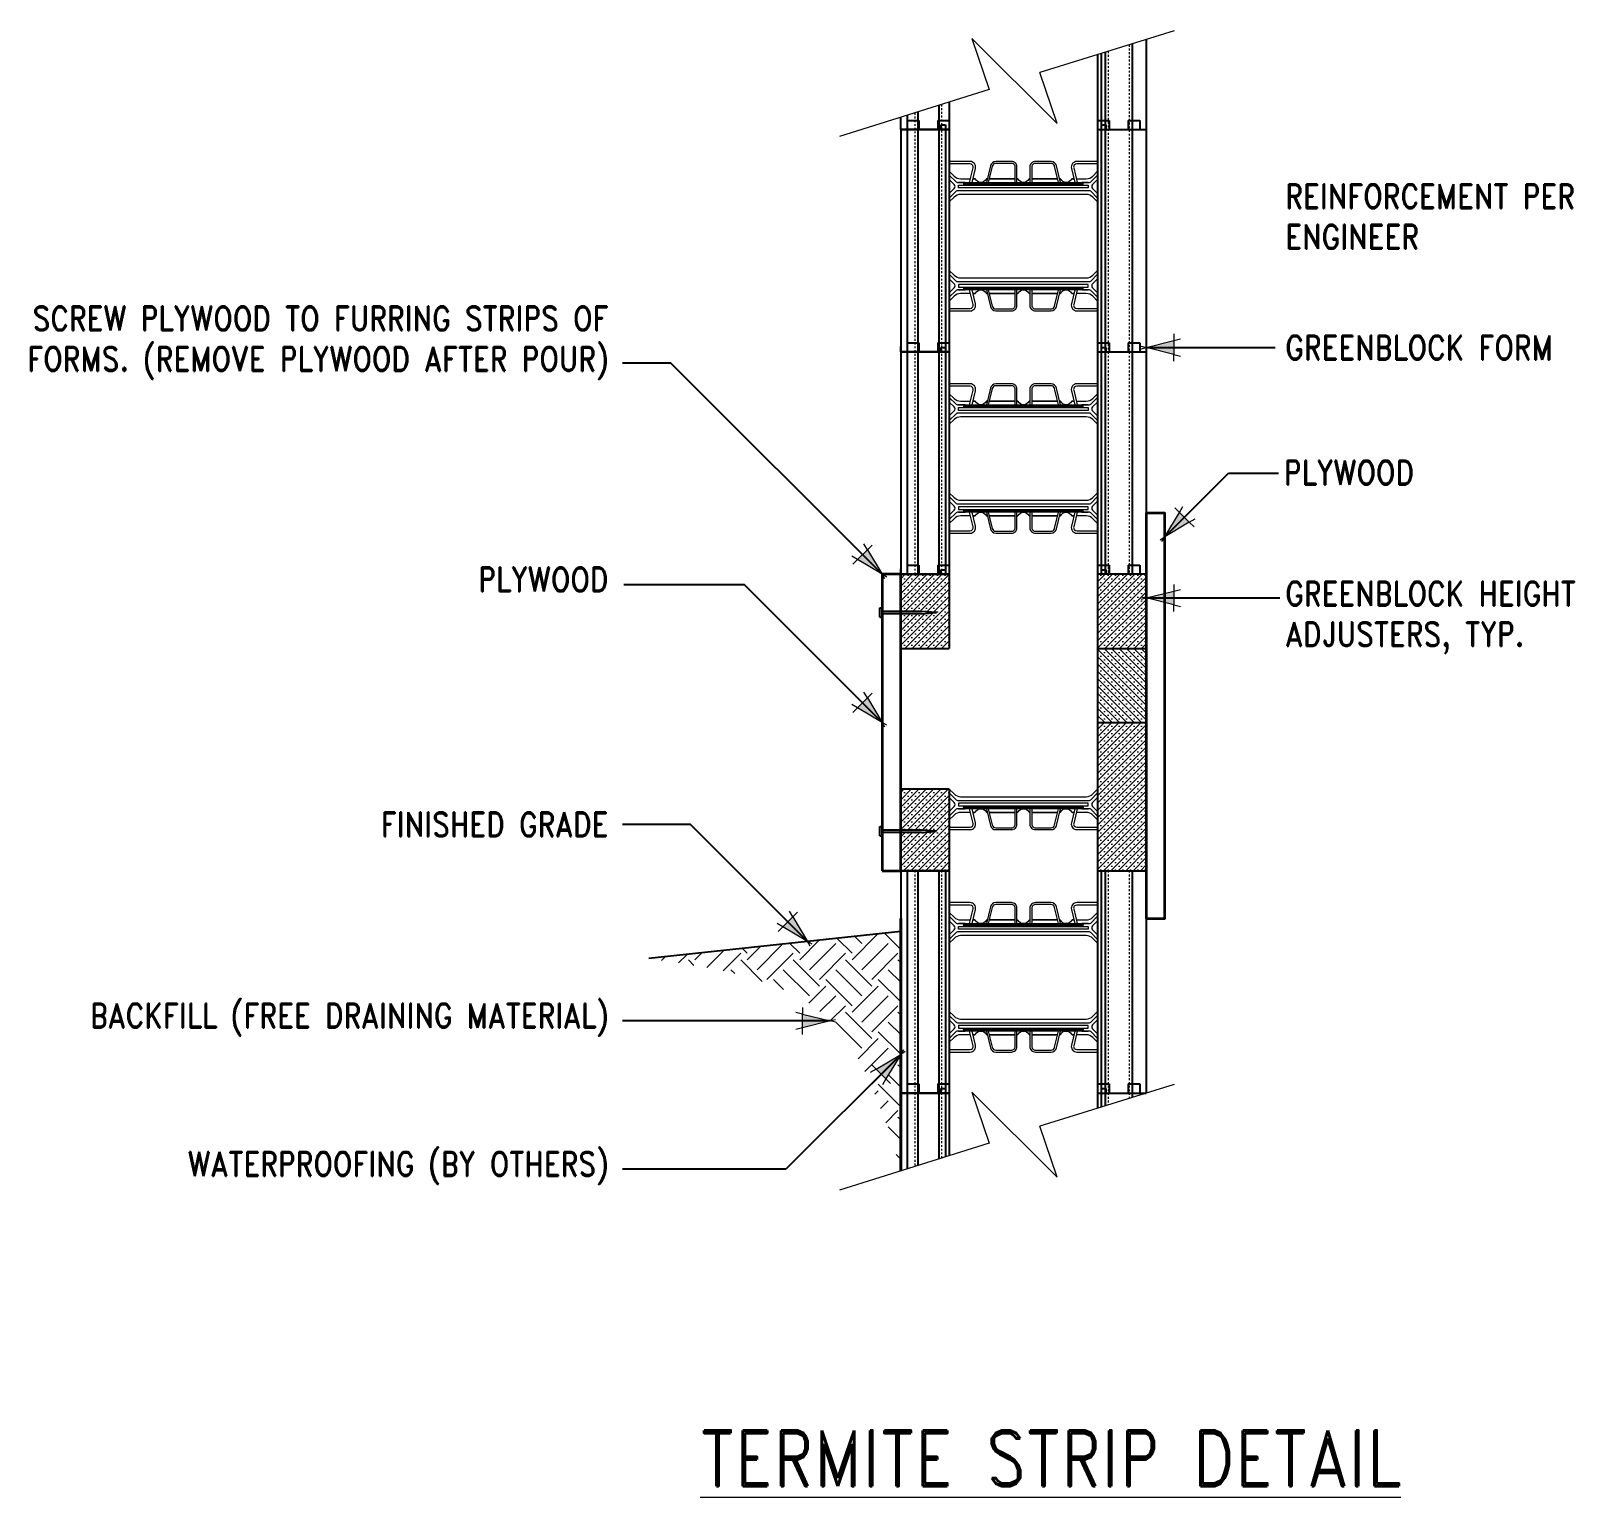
# Model space of a CAD drawing. Header units: inches. Extents: x 22.4 to 105.7, y 6.5 to 85.7.
import ezdxf

# ---------------------------------------------------------------- set-up
doc = ezdxf.new("R2010")
doc.units = ezdxf.units.IN
doc.header["$MEASUREMENT"] = 0
for name, pattern in [('DASHED2', [0.375, 0.25, -0.125]), ('HIDDEN', [0.375, 0.25, -0.125]), ('HIDDEN2', [0.1875, 0.125, -0.0625])]:
    doc.linetypes.add(name, pattern=pattern)
for name, color, linetype, lineweight in [('A1 fine', 251, 'Continuous', 5), ('A2 Hatch', 8, 'Continuous', 9), ('A4 medium', 7, 'Continuous', 35), ('DETAILS', 7, 'Continuous', 13), ('DIM', 3, 'Continuous', 13)]:
    doc.layers.add(name, color=color, linetype=linetype, lineweight=lineweight)
doc.styles.add('ARCTEXT', font='arctext.shx', dxfattribs={"width": 0.85})
doc.styles.add('ROMAND', font='romand.shx', dxfattribs={"width": 0.85})
doc.dimstyles.new('ARCTEXT 1-1', dxfattribs={"dimscale": 0, "dimtxt": 1, "dimasz": 1, "dimexe": 0.1875, "dimexo": 1, "dimgap": 0.5, "dimtad": 1, "dimdec": 4, "dimzin": 3, "dimdsep": 46, "dimlunit": 4, "dimtxsty": 'ARCTEXT', "dimblk": 'ARCHTICK', "dimcen": 1, "dimclrd": 256, "dimclre": 256, "dimclrt": 256, "dimadec": 0, "dimazin": 0, "dimtfac": 1, "dimtdec": 4, "dimtofl": 0, "dimtmove": 2, "dimatfit": 3, "dimldrblk": 'arrow', "dimfxl": 0, "dimtolj": 1, "dimtzin": 0, "dimarcsym": 0})
pattern_1 = [(45, (-5367.18614, 1533.52513), (-0.198873782, 0.198873782), []), (45, (-5366.98726, 1533.52513), (-0.198873782, 0.198873782), [0, -0.28125])]

# ---------------------------------------------------------------- blocks, each defined once
blk = doc.blocks.new('_ArchTick')
at = {"color": 0, "linetype": 'ByBlock', "const_width": 0.15}
blk.add_lwpolyline([(-0.5, -0.5), (0.5, 0.5)], dxfattribs=at)
blk = doc.blocks.new('arrow')
at = {"layer": 'DIM'}
blk.add_hatch(color=253, dxfattribs=at).paths.add_polyline_path([(-2, 0.5), (-2, -0.5), (0, 0)])
at = {"layer": 'DIM', "lineweight": 9}
for points in [[(-2, 0.98), (-2, 0.5), (-2.47, 0.62)], [(0.37, 0.09), (0, 0)], [(0.37, -0.09), (0, 0)], [(-2, -0.98), (-2, -0.5), (-2.47, -0.62)]]:
    blk.add_lwpolyline(points, dxfattribs=at)
at = {"layer": 'DIM', "lineweight": 15}
blk.add_lwpolyline([(0, 0), (-2, -0.5), (-2, 0.5), (0, 0)], dxfattribs=at)

msp = doc.modelspace()

# ---------------------------------------------------------------- hatches: boundary and pattern name
at = {"layer": 'A1 fine', "ltscale": 0.15}
h = msp.add_hatch(dxfattribs=at)
h.set_pattern_fill('EARTH', color=256, scale=8, angle=45, style=0)
h.set_pattern_definition([(45, (-5368.4361, 1533.5251), (2e-16, 2.8284271), [2, -2]), (45, (-5368.9665, 1534.0555), (2e-16, 2.8284271), [2, -2]), (45, (-5369.4968, 1534.5858), (2e-16, 2.8284271), [2, -2]), (135, (-5369.4968, 1534.9393), (-2.8284271, 4e-16), [2, -2]), (135, (-5368.9665, 1535.4697), (-2.8284271, 4e-16), [2, -2]), (135, (-5368.4361, 1536), (-2.8284271, 4e-16), [2, -2])])
edge = h.paths.add_edge_path()
edge.add_line((69.363, 37.05), (55.771, 35.586))
edge.add_spline(control_points=[(55.771, 35.586), (59.347, 35.079), (66.288, 34.094), (68.359, 27.44), (69.363, 24.214)], knot_values=[0, 0, 0, 0, 9.909898, 19.232064, 19.232064, 19.232064, 19.232064], degree=3, periodic=0)
edge.add_line((69.363, 24.214), (69.363, 37.05))
at = {"layer": 'A2 Hatch', "ltscale": 0.15}
h = msp.add_hatch(dxfattribs=at)
h.set_pattern_fill('SACNCR', color=256, scale=3, style=0)
h.set_pattern_definition([(45, (-5368.43614, 1533.52513), (-0.198873782, 0.198873782), []), (45, (-5368.23726, 1533.52513), (-0.198873782, 0.198873782), [0, -0.28125])])
h.paths.add_polyline_path([(70.486, 54.203), (69.363, 54.203), (69.363, 52.328), (71.988, 52.328), (71.988, 56.328), (69.363, 56.328), (69.363, 54.328), (70.486, 54.328), (71.293, 54.265)])
h.paths.add_polyline_path([(69.363, 42.527), (70.486, 42.527), (71.293, 42.464), (70.486, 42.402), (69.363, 42.402), (69.363, 40.328), (71.538, 40.328), (71.988, 40.328), (71.988, 44.727), (69.363, 44.727)])
h = msp.add_hatch(dxfattribs=at)
h.set_pattern_fill('SACNCR', color=256, scale=3, style=0)
h.set_pattern_definition(pattern_1)
h.paths.add_polyline_path([(79.988, 52.328), (82.613, 52.328), (82.613, 56.328), (79.988, 56.328)])
h = msp.add_hatch(dxfattribs=at)
h.set_pattern_fill('SACNCR', color=256, scale=3, angle=90, style=0)
h.set_pattern_definition([(135, (-5367.18614, 1533.52513), (-0.198873782, -0.198873782), []), (135, (-5367.18614, 1533.724), (-0.198873782, -0.198873782), [0, -0.28125])])
h.paths.add_polyline_path([(79.988, 48.328), (82.613, 48.328), (82.613, 52.328), (79.988, 52.328)])
h = msp.add_hatch(dxfattribs=at)
h.set_pattern_fill('SACNCR', color=256, scale=3, style=0)
h.set_pattern_definition(pattern_1)
h.paths.add_polyline_path([(82.613, 48.328), (79.988, 48.328), (79.988, 40.328), (82.613, 40.328)])

# ---------------------------------------------------------------- linework, layer by layer
at = {"color": 1}
for p, q in [((81.848, 84.953), (81.848, 68.328)), ((82.613, 85.19), (82.613, 68.328)), ((79.988, 84.376), (79.988, 68.328)), ((80.188, 84.438), (80.188, 68.328)), ((80.403, 84.505), (80.403, 68.328)), ((71.413, 81.631), (71.413, 68.328)), ((71.988, 81.811), (71.988, 68.328)), ((69.363, 80.328), (69.363, 80.989)), ((69.713, 81.099), (69.713, 68.328)), ((69.713, 80.828), (70.338, 80.828)), ((69.713, 80.828), (70.338, 80.828)), ((70.288, 81.279), (70.288, 68.328)), ((70.338, 80.828), (70.338, 80.328)), ((70.338, 80.828), (70.338, 80.328)), ((71.363, 80.828), (71.363, 80.328)), ((71.363, 80.828), (71.988, 80.828)), ((71.363, 80.828), (71.363, 80.328)), ((71.363, 80.828), (71.988, 80.828)), ((79.988, 80.828), (80.613, 80.828)), ((79.988, 80.828), (80.613, 80.828)), ((80.613, 80.828), (80.613, 80.328)), ((80.613, 80.828), (80.613, 80.328)), ((81.638, 80.828), (81.638, 80.328)), ((81.638, 80.828), (82.263, 80.828)), ((81.638, 80.828), (81.638, 80.328)), ((81.638, 80.828), (82.263, 80.828)), ((82.263, 80.828), (82.263, 80.328)), ((82.263, 80.828), (82.263, 80.328)), ((69.363, 80.328), (71.988, 80.328)), ((69.363, 80.328), (69.363, 68.328)), ((69.363, 80.328), (71.538, 80.328)), ((69.363, 80.328), (71.988, 80.328)), ((69.363, 80.328), (71.538, 80.328)), ((71.988, 80.328), (69.363, 80.328)), ((71.413, 80.328), (70.288, 80.328)), ((71.413, 80.328), (70.288, 80.328)), ((71.538, 80.578), (71.538, 80.328)), ((71.538, 80.578), (71.788, 80.578)), ((71.538, 80.578), (71.538, 80.328)), ((71.538, 80.578), (71.788, 80.578)), ((71.788, 80.578), (71.788, 68.328)), ((71.788, 80.328), (71.988, 80.328)), ((71.788, 80.328), (71.988, 80.328)), ((79.988, 80.328), (82.613, 80.328)), ((79.988, 80.328), (80.188, 80.328)), ((79.988, 80.328), (82.613, 80.328)), ((79.988, 80.328), (80.188, 80.328)), ((80.188, 80.578), (80.438, 80.578)), ((80.188, 80.578), (80.438, 80.578)), ((80.403, 80.328), (82.613, 80.328)), ((80.403, 80.328), (82.613, 80.328)), ((80.438, 80.578), (80.438, 80.328)), ((80.438, 80.578), (80.438, 80.328)), ((69.363, 68.328), (69.363, 68.617)), ((69.363, 68.328), (71.988, 68.328)), ((69.363, 68.328), (71.538, 68.328)), ((69.363, 68.328), (71.988, 68.328)), ((69.363, 68.328), (69.363, 56.328)), ((69.363, 68.328), (71.538, 68.328)), ((69.363, 68.328), (71.988, 68.328)), ((69.363, 68.328), (71.538, 68.328)), ((71.988, 68.328), (69.363, 68.328)), ((69.713, 68.828), (70.338, 68.828)), ((69.713, 68.828), (70.338, 68.828)), ((69.713, 68.828), (69.713, 56.328)), ((69.713, 68.828), (70.338, 68.828)), ((70.288, 68.828), (70.288, 56.328)), ((71.413, 68.328), (70.288, 68.328)), ((71.413, 68.328), (70.288, 68.328)), ((71.413, 68.328), (70.288, 68.328)), ((70.338, 68.828), (70.338, 68.328)), ((70.338, 68.828), (70.338, 68.328)), ((70.338, 68.828), (70.338, 68.328)), ((71.363, 68.828), (71.363, 68.328)), ((71.363, 68.828), (71.988, 68.828)), ((71.363, 68.828), (71.363, 68.328)), ((71.363, 68.828), (71.988, 68.828)), ((71.363, 68.828), (71.363, 68.328)), ((71.363, 68.828), (71.988, 68.828)), ((71.413, 68.828), (71.413, 56.328)), ((71.538, 68.578), (71.538, 68.328)), ((71.538, 68.578), (71.788, 68.578)), ((71.538, 68.578), (71.538, 68.328)), ((71.538, 68.578), (71.788, 68.578)), ((71.538, 68.578), (71.538, 68.328)), ((71.538, 68.578), (71.788, 68.578)), ((71.788, 68.578), (71.788, 56.328)), ((71.788, 68.328), (71.988, 68.328)), ((71.788, 68.328), (71.988, 68.328)), ((71.788, 68.328), (71.988, 68.328)), ((71.988, 68.828), (71.988, 56.328)), ((79.988, 68.828), (80.613, 68.828)), ((79.988, 68.828), (79.988, 56.328)), ((79.988, 68.828), (80.613, 68.828)), ((79.988, 68.828), (80.613, 68.828)), ((79.988, 68.328), (82.613, 68.328)), ((79.988, 68.328), (80.188, 68.328)), ((79.988, 68.328), (82.613, 68.328)), ((79.988, 68.328), (80.188, 68.328)), ((79.988, 68.328), (82.613, 68.328)), ((79.988, 68.328), (80.188, 68.328)), ((80.188, 68.578), (80.438, 68.578)), ((80.188, 68.578), (80.188, 56.328)), ((80.188, 68.578), (80.438, 68.578)), ((80.188, 68.578), (80.438, 68.578)), ((80.403, 68.328), (82.613, 68.328)), ((80.403, 68.328), (82.613, 68.328)), ((80.403, 68.328), (80.403, 56.328)), ((80.403, 68.328), (82.613, 68.328)), ((80.438, 68.578), (80.438, 68.328)), ((80.438, 68.578), (80.438, 68.328)), ((80.438, 68.578), (80.438, 68.328)), ((80.613, 68.828), (80.613, 68.328)), ((80.613, 68.828), (80.613, 68.328)), ((80.613, 68.828), (80.613, 68.328)), ((81.638, 68.828), (81.638, 68.328)), ((81.638, 68.828), (82.263, 68.828)), ((81.638, 68.828), (81.638, 68.328)), ((81.638, 68.828), (82.263, 68.828)), ((81.638, 68.828), (81.638, 68.328)), ((81.638, 68.828), (82.263, 68.828)), ((81.848, 68.328), (81.848, 56.328)), ((82.263, 68.828), (82.263, 68.328)), ((82.263, 68.828), (82.263, 68.328)), ((82.263, 68.828), (82.263, 68.328)), ((82.613, 68.328), (82.613, 56.328)), ((69.713, 56.828), (70.338, 56.828)), ((69.713, 56.828), (70.338, 56.828)), ((69.713, 56.828), (70.338, 56.828)), ((70.338, 56.828), (70.338, 56.328)), ((70.338, 56.828), (70.338, 56.328)), ((70.338, 56.828), (70.338, 56.328)), ((71.363, 56.828), (71.363, 56.328)), ((71.363, 56.828), (71.988, 56.828)), ((71.363, 56.828), (71.363, 56.328)), ((71.363, 56.828), (71.988, 56.828)), ((71.363, 56.828), (71.363, 56.328)), ((71.363, 56.828), (71.988, 56.828)), ((79.988, 56.828), (80.613, 56.828)), ((79.988, 56.828), (79.988, 56.328)), ((79.988, 56.828), (80.613, 56.828)), ((79.988, 56.828), (80.613, 56.828)), ((80.613, 56.828), (80.613, 56.328)), ((80.613, 56.828), (80.613, 56.328)), ((80.613, 56.828), (80.613, 56.328)), ((81.638, 56.828), (81.638, 56.328)), ((81.638, 56.828), (82.263, 56.828)), ((81.638, 56.828), (81.638, 56.328)), ((81.638, 56.828), (82.263, 56.828)), ((81.638, 56.828), (81.638, 56.328)), ((81.638, 56.828), (82.263, 56.828)), ((82.263, 56.828), (82.263, 56.328)), ((82.263, 56.828), (82.263, 56.328)), ((82.263, 56.828), (82.263, 56.328)), ((69.363, 56.328), (69.363, 56.617)), ((69.363, 56.328), (71.988, 56.328)), ((69.363, 56.328), (71.538, 56.328)), ((69.363, 56.328), (71.988, 56.328)), ((69.363, 56.328), (71.538, 56.328)), ((69.363, 56.328), (71.988, 56.328)), ((69.363, 56.328), (71.538, 56.328)), ((71.988, 56.328), (69.363, 56.328)), ((71.413, 56.328), (70.288, 56.328)), ((71.413, 56.328), (70.288, 56.328)), ((71.413, 56.328), (70.288, 56.328)), ((71.538, 56.578), (71.538, 56.328)), ((71.538, 56.578), (71.788, 56.578)), ((71.538, 56.578), (71.538, 56.328)), ((71.538, 56.578), (71.788, 56.578)), ((71.538, 56.578), (71.538, 56.328)), ((71.538, 56.578), (71.788, 56.578)), ((71.788, 56.328), (71.988, 56.328)), ((71.788, 56.328), (71.988, 56.328)), ((71.788, 56.328), (71.988, 56.328)), ((80.188, 56.578), (80.438, 56.578)), ((80.188, 56.578), (80.188, 56.328)), ((80.188, 56.578), (80.438, 56.578)), ((80.188, 56.578), (80.438, 56.578)), ((80.438, 56.578), (80.438, 56.328)), ((80.438, 56.578), (80.438, 56.328)), ((80.438, 56.578), (80.438, 56.328)), ((69.363, 40.328), (71.988, 40.328)), ((69.363, 40.328), (71.538, 40.328)), ((69.363, 40.328), (71.988, 40.328)), ((69.363, 40.328), (69.363, 24.214)), ((69.363, 40.328), (71.538, 40.328)), ((69.363, 40.328), (71.988, 40.328)), ((69.363, 40.328), (71.538, 40.328)), ((71.988, 40.328), (69.363, 40.328)), ((69.713, 40.328), (69.713, 24.237)), ((71.413, 40.328), (70.288, 40.328)), ((70.288, 40.328), (70.288, 24.417)), ((71.413, 40.328), (70.288, 40.328)), ((71.413, 40.328), (70.288, 40.328)), ((71.413, 40.328), (71.413, 24.769)), ((71.788, 40.328), (71.988, 40.328)), ((71.788, 40.328), (71.788, 24.886)), ((71.788, 40.328), (71.988, 40.328)), ((71.788, 40.328), (71.988, 40.328)), ((71.988, 40.328), (71.988, 24.949)), ((79.988, 40.328), (82.613, 40.328)), ((79.988, 40.328), (79.988, 27.514)), ((79.988, 40.328), (82.613, 40.328)), ((80.188, 40.328), (80.188, 27.576)), ((80.403, 40.328), (82.613, 40.328)), ((80.403, 40.328), (80.403, 27.643)), ((80.403, 40.328), (82.613, 40.328)), ((81.848, 40.328), (81.848, 28.091)), ((82.613, 40.328), (82.613, 28.328)), ((69.363, 28.328), (69.363, 28.617)), ((69.363, 28.328), (71.988, 28.328)), ((69.363, 28.328), (71.538, 28.328)), ((69.363, 28.328), (71.988, 28.328)), ((69.363, 28.328), (71.538, 28.328)), ((69.363, 28.328), (71.988, 28.328)), ((69.363, 28.328), (71.538, 28.328)), ((71.988, 28.328), (69.363, 28.328)), ((69.713, 28.828), (70.338, 28.828)), ((69.713, 28.828), (70.338, 28.828)), ((69.713, 28.828), (70.338, 28.828)), ((71.413, 28.328), (70.288, 28.328)), ((71.413, 28.328), (70.288, 28.328)), ((71.413, 28.328), (70.288, 28.328)), ((70.338, 28.828), (70.338, 28.328)), ((70.338, 28.828), (70.338, 28.328)), ((70.338, 28.828), (70.338, 28.328)), ((71.363, 28.828), (71.363, 28.328)), ((71.363, 28.828), (71.988, 28.828)), ((71.363, 28.828), (71.363, 28.328)), ((71.363, 28.828), (71.988, 28.828)), ((71.363, 28.828), (71.363, 28.328)), ((71.363, 28.828), (71.988, 28.828)), ((71.538, 28.578), (71.538, 28.328)), ((71.538, 28.578), (71.788, 28.578)), ((71.538, 28.578), (71.538, 28.328)), ((71.538, 28.578), (71.788, 28.578)), ((71.538, 28.578), (71.538, 28.328)), ((71.538, 28.578), (71.788, 28.578)), ((71.788, 28.328), (71.988, 28.328)), ((71.788, 28.328), (71.988, 28.328)), ((71.788, 28.328), (71.988, 28.328)), ((79.988, 28.828), (80.613, 28.828)), ((79.988, 28.828), (80.613, 28.828)), ((79.988, 28.828), (80.613, 28.828)), ((79.988, 28.328), (82.613, 28.328)), ((79.988, 28.328), (80.188, 28.328)), ((79.988, 28.328), (82.613, 28.328)), ((79.988, 28.328), (80.188, 28.328)), ((79.988, 28.328), (82.613, 28.328)), ((79.988, 28.328), (80.188, 28.328)), ((80.188, 28.578), (80.438, 28.578)), ((80.188, 28.578), (80.438, 28.578)), ((80.188, 28.578), (80.438, 28.578)), ((80.403, 28.328), (82.613, 28.328)), ((80.403, 28.328), (82.613, 28.328)), ((80.403, 28.328), (82.613, 28.328)), ((80.438, 28.578), (80.438, 28.328)), ((80.438, 28.578), (80.438, 28.328)), ((80.438, 28.578), (80.438, 28.328)), ((80.613, 28.828), (80.613, 28.328)), ((80.613, 28.828), (80.613, 28.328)), ((80.613, 28.828), (80.613, 28.328)), ((81.638, 28.828), (81.638, 28.328)), ((81.638, 28.828), (82.263, 28.828)), ((81.638, 28.828), (81.638, 28.328)), ((81.638, 28.828), (82.263, 28.828)), ((81.638, 28.828), (81.638, 28.328)), ((81.638, 28.828), (82.263, 28.828)), ((82.263, 28.828), (82.263, 28.328)), ((82.263, 28.828), (82.263, 28.328)), ((82.263, 28.828), (82.263, 28.328))]:
    msp.add_line(p, q, dxfattribs=at)
at = {"color": 1, "linetype": 'HIDDEN', "ltscale": 0.02}
for p, q in [((69.713, 80.828), (70.338, 80.828)), ((69.713, 80.828), (70.338, 80.828)), ((70.338, 80.828), (70.338, 80.328)), ((70.338, 80.828), (70.338, 80.328)), ((71.363, 80.828), (71.363, 80.328)), ((71.363, 80.828), (71.988, 80.828)), ((71.363, 80.828), (71.363, 80.328)), ((71.363, 80.828), (71.988, 80.828)), ((79.988, 80.828), (80.613, 80.828)), ((79.988, 80.828), (80.613, 80.828)), ((80.613, 80.828), (80.613, 80.328)), ((80.613, 80.828), (80.613, 80.328)), ((81.638, 80.828), (81.638, 80.328)), ((81.638, 80.828), (82.263, 80.828)), ((81.638, 80.828), (81.638, 80.328)), ((81.638, 80.828), (82.263, 80.828)), ((82.263, 80.828), (82.263, 80.328)), ((82.263, 80.828), (82.263, 80.328)), ((69.713, 68.828), (70.338, 68.828)), ((69.713, 68.828), (70.338, 68.828)), ((69.713, 68.828), (70.338, 68.828)), ((70.338, 68.828), (70.338, 68.328)), ((70.338, 68.828), (70.338, 68.328)), ((70.338, 68.828), (70.338, 68.328)), ((71.363, 68.828), (71.363, 68.328)), ((71.363, 68.828), (71.988, 68.828)), ((71.363, 68.828), (71.363, 68.328)), ((71.363, 68.828), (71.988, 68.828)), ((71.363, 68.828), (71.363, 68.328)), ((71.363, 68.828), (71.988, 68.828)), ((79.988, 68.828), (80.613, 68.828)), ((79.988, 68.828), (80.613, 68.828)), ((79.988, 68.828), (80.613, 68.828)), ((80.613, 68.828), (80.613, 68.328)), ((80.613, 68.828), (80.613, 68.328)), ((80.613, 68.828), (80.613, 68.328)), ((81.638, 68.828), (81.638, 68.328)), ((81.638, 68.828), (82.263, 68.828)), ((81.638, 68.828), (81.638, 68.328)), ((81.638, 68.828), (82.263, 68.828)), ((81.638, 68.828), (81.638, 68.328)), ((81.638, 68.828), (82.263, 68.828)), ((82.263, 68.828), (82.263, 68.328)), ((82.263, 68.828), (82.263, 68.328)), ((82.263, 68.828), (82.263, 68.328)), ((69.713, 56.828), (70.338, 56.828)), ((69.713, 56.828), (70.338, 56.828)), ((69.713, 56.828), (70.338, 56.828)), ((70.338, 56.828), (70.338, 56.328)), ((70.338, 56.828), (70.338, 56.328)), ((70.338, 56.828), (70.338, 56.328)), ((71.363, 56.828), (71.363, 56.328)), ((71.363, 56.828), (71.988, 56.828)), ((71.363, 56.828), (71.363, 56.328)), ((71.363, 56.828), (71.988, 56.828)), ((71.363, 56.828), (71.363, 56.328)), ((71.363, 56.828), (71.988, 56.828)), ((79.988, 56.828), (80.613, 56.828)), ((79.988, 56.828), (80.613, 56.828)), ((79.988, 56.828), (80.613, 56.828)), ((80.613, 56.828), (80.613, 56.328)), ((80.613, 56.828), (80.613, 56.328)), ((80.613, 56.828), (80.613, 56.328)), ((81.638, 56.828), (81.638, 56.328)), ((81.638, 56.828), (82.263, 56.828)), ((81.638, 56.828), (81.638, 56.328)), ((81.638, 56.828), (82.263, 56.828)), ((81.638, 56.828), (81.638, 56.328)), ((81.638, 56.828), (82.263, 56.828)), ((82.263, 56.828), (82.263, 56.328)), ((82.263, 56.828), (82.263, 56.328)), ((82.263, 56.828), (82.263, 56.328)), ((69.713, 28.828), (70.338, 28.828)), ((69.713, 28.828), (70.338, 28.828)), ((69.713, 28.828), (70.338, 28.828)), ((70.338, 28.828), (70.338, 28.328)), ((70.338, 28.828), (70.338, 28.328)), ((70.338, 28.828), (70.338, 28.328)), ((71.363, 28.828), (71.363, 28.328)), ((71.363, 28.828), (71.988, 28.828)), ((71.363, 28.828), (71.363, 28.328)), ((71.363, 28.828), (71.988, 28.828)), ((71.363, 28.828), (71.363, 28.328)), ((71.363, 28.828), (71.988, 28.828)), ((79.988, 28.828), (80.613, 28.828)), ((79.988, 28.828), (80.613, 28.828)), ((79.988, 28.828), (80.613, 28.828)), ((80.613, 28.828), (80.613, 28.328)), ((80.613, 28.828), (80.613, 28.328)), ((80.613, 28.828), (80.613, 28.328)), ((81.638, 28.828), (81.638, 28.328)), ((81.638, 28.828), (82.263, 28.828)), ((81.638, 28.828), (81.638, 28.328)), ((81.638, 28.828), (82.263, 28.828)), ((81.638, 28.828), (81.638, 28.328)), ((81.638, 28.828), (82.263, 28.828)), ((82.263, 28.828), (82.263, 28.328)), ((82.263, 28.828), (82.263, 28.328)), ((82.263, 28.828), (82.263, 28.328))]:
    msp.add_line(p, q, dxfattribs=at)
at = {"ltscale": 0.15}
for p, q in [((70.338, 80.328), (71.363, 80.328)), ((70.338, 80.328), (71.363, 80.328)), ((70.338, 68.328), (71.363, 68.328)), ((70.338, 68.328), (71.363, 68.328)), ((70.338, 68.328), (71.363, 68.328)), ((82.613, 59.621), (82.613, 52.328)), ((69.363, 56.328), (69.363, 52.328)), ((70.338, 56.328), (71.363, 56.328)), ((70.338, 56.328), (71.363, 56.328)), ((70.338, 56.328), (71.363, 56.328)), ((71.988, 56.328), (71.988, 52.328)), ((82.613, 56.328), (79.988, 56.328)), ((79.988, 56.328), (79.988, 52.328)), ((68.238, 54.016), (68.238, 54.516)), ((68.238, 54.516), (68.363, 54.516)), ((68.363, 54.016), (68.363, 54.516)), ((70.486, 54.328), (68.363, 54.328)), ((70.486, 54.203), (68.363, 54.203)), ((71.293, 54.265), (70.486, 54.328)), ((70.486, 54.203), (71.293, 54.265)), ((68.238, 54.016), (68.363, 54.016)), ((69.363, 52.328), (71.988, 52.328)), ((79.988, 52.328), (82.613, 52.328)), ((79.988, 52.328), (79.988, 48.328)), ((82.613, 52.328), (82.613, 48.328)), ((79.988, 48.328), (82.613, 48.328)), ((79.988, 48.328), (79.988, 40.328)), ((82.613, 37.755), (82.613, 48.328)), ((71.988, 44.727), (69.363, 44.727)), ((69.363, 40.328), (69.363, 44.727)), ((71.988, 44.727), (71.988, 40.328)), ((68.238, 42.215), (68.238, 42.715)), ((68.238, 42.715), (68.363, 42.715)), ((68.363, 42.215), (68.363, 42.715)), ((70.486, 42.527), (68.363, 42.527)), ((71.293, 42.464), (70.486, 42.527)), ((68.238, 42.215), (68.363, 42.215)), ((70.486, 42.402), (68.363, 42.402)), ((70.486, 42.402), (71.293, 42.464)), ((70.338, 40.328), (71.363, 40.328)), ((70.338, 40.328), (71.363, 40.328)), ((70.338, 40.328), (71.363, 40.328)), ((69.363, 37.05), (55.771, 35.586)), ((70.338, 28.328), (71.363, 28.328)), ((70.338, 28.328), (71.363, 28.328)), ((70.338, 28.328), (71.363, 28.328))]:
    msp.add_line(p, q, dxfattribs=at)
at = {"lineweight": 40, "ltscale": 0.15}
msp.add_line((69.363, 37.748), (69.363, 24.127), dxfattribs=at)
at = {"layer": 'A2 Hatch', "linetype": 'DASHED2', "ltscale": 0.15}
for p, q in [((80.563, 84.555), (80.563, 68.328)), ((81.688, 84.903), (81.688, 68.328)), ((71.573, 81.681), (71.573, 68.328)), ((70.128, 81.229), (70.128, 68.328)), ((70.128, 68.828), (70.128, 56.328)), ((71.573, 68.828), (71.573, 56.328)), ((80.563, 68.328), (80.563, 56.328)), ((81.688, 68.328), (81.688, 56.328)), ((70.128, 40.328), (70.128, 24.367)), ((71.573, 40.328), (71.573, 24.819)), ((80.563, 40.328), (80.563, 27.693)), ((81.688, 40.328), (81.688, 28.041))]:
    msp.add_line(p, q, dxfattribs=at)
at = {"layer": 'A2 Hatch', "linetype": 'HIDDEN2', "ltscale": 0.15}
for p, q in [((69.713, 80.828), (69.713, 80.328)), ((70.338, 80.828), (69.713, 80.828)), ((70.338, 80.828), (70.338, 80.328)), ((71.363, 80.828), (71.363, 80.328)), ((71.988, 80.828), (71.363, 80.828)), ((71.988, 80.828), (71.988, 80.328)), ((69.713, 68.828), (69.713, 68.328)), ((70.338, 68.828), (69.713, 68.828)), ((70.338, 68.828), (70.338, 68.328)), ((71.363, 68.828), (71.363, 68.328)), ((71.988, 68.828), (71.363, 68.828)), ((71.988, 68.828), (71.988, 68.328)), ((69.713, 56.828), (69.713, 56.328)), ((70.338, 56.828), (69.713, 56.828)), ((70.338, 56.828), (70.338, 56.328)), ((71.363, 56.828), (71.363, 56.328)), ((71.988, 56.828), (71.363, 56.828)), ((71.988, 56.828), (71.988, 56.328)), ((69.713, 28.828), (69.713, 28.328)), ((70.338, 28.828), (69.713, 28.828)), ((70.338, 28.828), (70.338, 28.328)), ((71.363, 28.828), (71.363, 28.328)), ((71.988, 28.828), (71.363, 28.828)), ((71.988, 28.828), (71.988, 28.328))]:
    msp.add_line(p, q, dxfattribs=at)
at = {"layer": 'A4 medium', "ltscale": 0.15}
for points in [[(82.613, 37.755), (83.613, 37.755), (83.613, 59.621), (82.613, 59.621)], [(68.363, 40.328), (69.363, 40.328), (69.363, 56.328), (68.363, 56.328)]]:
    msp.add_lwpolyline(points, close=True, dxfattribs=at)
at = {"layer": 'DETAILS', "color": 6, "lineweight": 20}
for points in [[(73.217, 77.478), (73.4, 78.237, 0.485338), (73.109, 78.608), (71.988, 78.608)], [(72.837, 77.478), (72.737, 77.478), (72.487, 77.478), (73.083, 77.478), (73.274, 78.268, 0.485338), (73.109, 78.478), (71.988, 78.478)], [(75.64, 77.478), (75.64, 78.308, 0.414214), (75.34, 78.608), (74.497, 78.608, 0.346495), (74.206, 78.378), (73.989, 77.478)], [(75.54, 77.478), (75.54, 78.308, 0.414214), (75.34, 78.508), (74.497, 78.508, 0.346495), (74.303, 78.354), (74.092, 77.478)], [(77.987, 77.478), (77.77, 78.378, 0.346495), (77.479, 78.608), (76.636, 78.608, 0.414214), (76.336, 78.308), (76.336, 77.478)], [(77.884, 77.478), (77.673, 78.354, 0.346495), (77.479, 78.508), (76.636, 78.508, 0.414214), (76.436, 78.308), (76.436, 77.478)], [(79.988, 78.608), (78.867, 78.608, 0.485338), (78.576, 78.237), (78.759, 77.478)], [(79.988, 78.478), (78.867, 78.478, 0.485338), (78.702, 78.268), (78.893, 77.478), (79.489, 77.478), (79.239, 77.478), (79.139, 77.478)], [(71.988, 78.077), (72.241, 77.824, 0.198912), (72.594, 77.678), (73.132, 77.678)], [(71.988, 77.877), (72.358, 77.507, 0.198912), (72.429, 77.478), (75.988, 77.478, -0.279322), (75.702, 77.651, 0.279322), (75.658, 77.678)], [(71.988, 76.878), (72.256, 77.147, 0.414214), (72.256, 77.359), (71.988, 77.627)], [(74.019, 77.678, 0.279322), (73.974, 77.651, -0.605918), (73.403, 77.651, 0.279322), (73.359, 77.678), (73.265, 77.678), (73.359, 77.678)], [(76.318, 77.678, 0.279322), (76.274, 77.651, -0.279322), (75.988, 77.478), (79.547, 77.478, 0.198912), (79.618, 77.507), (79.988, 77.877)], [(78.617, 77.678), (78.711, 77.678), (78.617, 77.678, 0.279322), (78.573, 77.651, -0.605918), (78.002, 77.651, 0.279322), (77.957, 77.678)], [(78.844, 77.678), (79.382, 77.678, 0.198912), (79.735, 77.824), (79.988, 78.077)], [(79.988, 77.627), (79.72, 77.359, 0.414214), (79.72, 77.147), (79.988, 76.878)], [(79.988, 76.628), (79.618, 76.998, 0.198912), (79.547, 77.028), (75.988, 77.028), (72.429, 77.028, 0.198912), (72.358, 76.998), (71.988, 76.628)], [(79.988, 76.428), (79.735, 76.681, 0.198912), (79.382, 76.828), (75.988, 76.828), (72.594, 76.828, 0.198912), (72.241, 76.681), (71.988, 76.428)], [(71.988, 72.727), (72.241, 72.474, 0.198912), (72.594, 72.328), (75.988, 72.328), (79.382, 72.328, 0.198912), (79.735, 72.474), (79.988, 72.727)], [(71.988, 72.527), (72.358, 72.157, 0.198912), (72.429, 72.128), (75.988, 72.128), (79.547, 72.128, 0.198912), (79.618, 72.157), (79.988, 72.527)], [(71.988, 71.528), (72.256, 71.797, 0.414214), (72.256, 72.009), (71.988, 72.277)], [(75.658, 71.478, 0.279322), (75.702, 71.504, -0.279322), (75.988, 71.678), (72.429, 71.678, 0.198912), (72.358, 71.648), (71.988, 71.278)], [(71.988, 70.678), (73.109, 70.678, 0.485338), (73.274, 70.887), (73.083, 71.678), (72.487, 71.678), (72.737, 71.678), (72.837, 71.678)], [(71.988, 70.548), (73.109, 70.548, 0.485338), (73.4, 70.918), (73.217, 71.678)], [(73.359, 71.478), (73.265, 71.478), (73.359, 71.478, 0.279322), (73.403, 71.504, -0.605918), (73.974, 71.504, 0.279322), (74.019, 71.478)], [(73.989, 71.678), (74.206, 70.777, 0.346495), (74.497, 70.548), (75.34, 70.548, 0.414214), (75.64, 70.848), (75.64, 71.678)], [(74.092, 71.678), (74.303, 70.801, 0.346495), (74.497, 70.648), (75.34, 70.648, 0.414214), (75.54, 70.848), (75.54, 71.678)], [(79.988, 71.278), (79.618, 71.648, 0.198912), (79.547, 71.678), (75.988, 71.678, -0.279322), (76.274, 71.504, 0.279322), (76.318, 71.478)], [(76.336, 71.678), (76.336, 70.848, 0.414214), (76.636, 70.548), (77.479, 70.548, 0.346495), (77.77, 70.777), (77.987, 71.678)], [(76.436, 71.678), (76.436, 70.848, 0.414214), (76.636, 70.648), (77.479, 70.648, 0.346495), (77.673, 70.801), (77.884, 71.678)], [(77.957, 71.478, 0.279322), (78.002, 71.504, -0.605918), (78.573, 71.504, 0.279322), (78.617, 71.478), (78.711, 71.478), (78.617, 71.478)], [(78.759, 71.678), (78.576, 70.918, 0.485338), (78.867, 70.548), (79.988, 70.548)], [(79.139, 71.678), (79.239, 71.678), (79.489, 71.678), (78.893, 71.678), (78.702, 70.887, 0.485338), (78.867, 70.678), (79.988, 70.678)], [(79.988, 72.277), (79.72, 72.009, 0.414214), (79.72, 71.797), (79.988, 71.528)], [(73.132, 71.478), (72.594, 71.478, 0.198912), (72.241, 71.331), (71.988, 71.078)], [(79.988, 71.078), (79.735, 71.331, 0.198912), (79.382, 71.478), (78.844, 71.478)], [(73.217, 65.478), (73.4, 66.237, 0.485338), (73.109, 66.608), (71.988, 66.608)], [(72.837, 65.478), (72.737, 65.478), (72.487, 65.478), (73.083, 65.478), (73.274, 66.268, 0.485338), (73.109, 66.478), (71.988, 66.478)], [(71.988, 66.077), (72.241, 65.824, 0.198912), (72.594, 65.678), (73.132, 65.678)], [(71.988, 65.877), (72.358, 65.507, 0.198912), (72.429, 65.478), (75.988, 65.478, -0.279322), (75.702, 65.651, 0.279322), (75.658, 65.678)], [(75.64, 65.478), (75.64, 66.308, 0.414214), (75.34, 66.608), (74.497, 66.608, 0.346495), (74.206, 66.378), (73.989, 65.478)], [(75.54, 65.478), (75.54, 66.308, 0.414214), (75.34, 66.508), (74.497, 66.508, 0.346495), (74.303, 66.354), (74.092, 65.478)], [(76.318, 65.678, 0.279322), (76.274, 65.651, -0.279322), (75.988, 65.478), (79.547, 65.478, 0.198912), (79.618, 65.507), (79.988, 65.877)], [(77.987, 65.478), (77.77, 66.378, 0.346495), (77.479, 66.608), (76.636, 66.608, 0.414214), (76.336, 66.308), (76.336, 65.478)], [(77.884, 65.478), (77.673, 66.354, 0.346495), (77.479, 66.508), (76.636, 66.508, 0.414214), (76.436, 66.308), (76.436, 65.478)], [(79.988, 66.608), (78.867, 66.608, 0.485338), (78.576, 66.237), (78.759, 65.478)], [(79.988, 66.478), (78.867, 66.478, 0.485338), (78.702, 66.268), (78.893, 65.478), (79.489, 65.478), (79.239, 65.478), (79.139, 65.478)], [(78.844, 65.678), (79.382, 65.678, 0.198912), (79.735, 65.824), (79.988, 66.077)], [(71.988, 64.878), (72.256, 65.147, 0.414214), (72.256, 65.359), (71.988, 65.627)], [(79.988, 64.628), (79.618, 64.998, 0.198912), (79.547, 65.028), (75.988, 65.028), (72.429, 65.028, 0.198912), (72.358, 64.998), (71.988, 64.628)], [(74.019, 65.678, 0.279322), (73.974, 65.651, -0.605918), (73.403, 65.651, 0.279322), (73.359, 65.678), (73.265, 65.678), (73.359, 65.678)], [(78.617, 65.678), (78.711, 65.678), (78.617, 65.678, 0.279322), (78.573, 65.651, -0.605918), (78.002, 65.651, 0.279322), (77.957, 65.678)], [(79.988, 65.627), (79.72, 65.359, 0.414214), (79.72, 65.147), (79.988, 64.878)], [(79.988, 64.428), (79.735, 64.681, 0.198912), (79.382, 64.828), (75.988, 64.828), (72.594, 64.828, 0.198912), (72.241, 64.681), (71.988, 64.428)], [(71.988, 60.727), (72.241, 60.474, 0.198912), (72.594, 60.328), (75.988, 60.328), (79.382, 60.328, 0.198912), (79.735, 60.474), (79.988, 60.727)], [(71.988, 60.527), (72.358, 60.157, 0.198912), (72.429, 60.128), (75.988, 60.128), (79.547, 60.128, 0.198912), (79.618, 60.157), (79.988, 60.527)], [(71.988, 59.528), (72.256, 59.797, 0.414214), (72.256, 60.009), (71.988, 60.277)], [(79.988, 60.277), (79.72, 60.009, 0.414214), (79.72, 59.797), (79.988, 59.528)], [(75.658, 59.478, 0.279322), (75.702, 59.504, -0.279322), (75.988, 59.678), (72.429, 59.678, 0.198912), (72.358, 59.648), (71.988, 59.278)], [(71.988, 58.678), (73.109, 58.678, 0.485338), (73.274, 58.887), (73.083, 59.678), (72.487, 59.678), (72.737, 59.678), (72.837, 59.678)], [(71.988, 58.548), (73.109, 58.548, 0.485338), (73.4, 58.918), (73.217, 59.678)], [(73.132, 59.478), (72.594, 59.478, 0.198912), (72.241, 59.331), (71.988, 59.078)], [(73.359, 59.478), (73.265, 59.478), (73.359, 59.478, 0.279322), (73.403, 59.504, -0.605918), (73.974, 59.504, 0.279322), (74.019, 59.478)], [(73.989, 59.678), (74.206, 58.777, 0.346495), (74.497, 58.548), (75.34, 58.548, 0.414214), (75.64, 58.848), (75.64, 59.678)], [(74.092, 59.678), (74.303, 58.801, 0.346495), (74.497, 58.648), (75.34, 58.648, 0.414214), (75.54, 58.848), (75.54, 59.678)], [(79.988, 59.278), (79.618, 59.648, 0.198912), (79.547, 59.678), (75.988, 59.678, -0.279322), (76.274, 59.504, 0.279322), (76.318, 59.478)], [(76.336, 59.678), (76.336, 58.848, 0.414214), (76.636, 58.548), (77.479, 58.548, 0.346495), (77.77, 58.777), (77.987, 59.678)], [(76.436, 59.678), (76.436, 58.848, 0.414214), (76.636, 58.648), (77.479, 58.648, 0.346495), (77.673, 58.801), (77.884, 59.678)], [(77.957, 59.478, 0.279322), (78.002, 59.504, -0.605918), (78.573, 59.504, 0.279322), (78.617, 59.478), (78.711, 59.478), (78.617, 59.478)], [(78.759, 59.678), (78.576, 58.918, 0.485338), (78.867, 58.548), (79.988, 58.548)], [(79.139, 59.678), (79.239, 59.678), (79.489, 59.678), (78.893, 59.678), (78.702, 58.887, 0.485338), (78.867, 58.678), (79.988, 58.678)], [(79.988, 59.078), (79.735, 59.331, 0.198912), (79.382, 59.478), (78.844, 59.478)], [(71.988, 44.727), (72.241, 44.474, 0.198912), (72.594, 44.328), (75.988, 44.328), (79.382, 44.328, 0.198912), (79.735, 44.474), (79.988, 44.727)], [(71.988, 44.527), (72.358, 44.157, 0.198912), (72.429, 44.128), (75.988, 44.128), (79.547, 44.128, 0.198912), (79.618, 44.157), (79.988, 44.527)], [(71.988, 43.528), (72.256, 43.797, 0.414214), (72.256, 44.009), (71.988, 44.277)], [(79.988, 44.277), (79.72, 44.009, 0.414214), (79.72, 43.797), (79.988, 43.528)], [(75.658, 43.478, 0.279322), (75.702, 43.504, -0.279322), (75.988, 43.678), (72.429, 43.678, 0.198912), (72.358, 43.648), (71.988, 43.278)], [(71.988, 42.678), (73.109, 42.678, 0.485338), (73.274, 42.887), (73.083, 43.678), (72.487, 43.678), (72.737, 43.678), (72.837, 43.678)], [(71.988, 42.548), (73.109, 42.548, 0.485338), (73.4, 42.918), (73.217, 43.678)], [(73.132, 43.478), (72.594, 43.478, 0.198912), (72.241, 43.331), (71.988, 43.078)], [(73.359, 43.478), (73.265, 43.478), (73.359, 43.478, 0.279322), (73.403, 43.504, -0.605918), (73.974, 43.504, 0.279322), (74.019, 43.478)], [(73.989, 43.678), (74.206, 42.777, 0.346495), (74.497, 42.548), (75.34, 42.548, 0.414214), (75.64, 42.848), (75.64, 43.678)], [(74.092, 43.678), (74.303, 42.801, 0.346495), (74.497, 42.648), (75.34, 42.648, 0.414214), (75.54, 42.848), (75.54, 43.678)], [(79.988, 43.278), (79.618, 43.648, 0.198912), (79.547, 43.678), (75.988, 43.678, -0.279322), (76.274, 43.504, 0.279322), (76.318, 43.478)], [(76.336, 43.678), (76.336, 42.848, 0.414214), (76.636, 42.548), (77.479, 42.548, 0.346495), (77.77, 42.777), (77.987, 43.678)], [(76.436, 43.678), (76.436, 42.848, 0.414214), (76.636, 42.648), (77.479, 42.648, 0.346495), (77.673, 42.801), (77.884, 43.678)], [(77.957, 43.478, 0.279322), (78.002, 43.504, -0.605918), (78.573, 43.504, 0.279322), (78.617, 43.478), (78.711, 43.478), (78.617, 43.478)], [(78.759, 43.678), (78.576, 42.918, 0.485338), (78.867, 42.548), (79.988, 42.548)], [(79.139, 43.678), (79.239, 43.678), (79.489, 43.678), (78.893, 43.678), (78.702, 42.887, 0.485338), (78.867, 42.678), (79.988, 42.678)], [(79.988, 43.078), (79.735, 43.331, 0.198912), (79.382, 43.478), (78.844, 43.478)], [(73.217, 37.478), (73.4, 38.237, 0.485338), (73.109, 38.608), (71.988, 38.608)], [(72.837, 37.478), (72.737, 37.478), (72.487, 37.478), (73.083, 37.478), (73.274, 38.268, 0.485338), (73.109, 38.478), (71.988, 38.478)], [(75.64, 37.478), (75.64, 38.308, 0.414214), (75.34, 38.608), (74.497, 38.608, 0.346495), (74.206, 38.378), (73.989, 37.478)], [(75.54, 37.478), (75.54, 38.308, 0.414214), (75.34, 38.508), (74.497, 38.508, 0.346495), (74.303, 38.354), (74.092, 37.478)], [(77.987, 37.478), (77.77, 38.378, 0.346495), (77.479, 38.608), (76.636, 38.608, 0.414214), (76.336, 38.308), (76.336, 37.478)], [(77.884, 37.478), (77.673, 38.354, 0.346495), (77.479, 38.508), (76.636, 38.508, 0.414214), (76.436, 38.308), (76.436, 37.478)], [(79.988, 38.608), (78.867, 38.608, 0.485338), (78.576, 38.237), (78.759, 37.478)], [(79.988, 38.478), (78.867, 38.478, 0.485338), (78.702, 38.268), (78.893, 37.478), (79.489, 37.478), (79.239, 37.478), (79.139, 37.478)], [(71.988, 38.077), (72.241, 37.824, 0.198912), (72.594, 37.678), (73.132, 37.678)], [(71.988, 37.877), (72.358, 37.507, 0.198912), (72.429, 37.478), (75.988, 37.478, -0.279322), (75.702, 37.651, 0.279322), (75.658, 37.678)], [(71.988, 36.878), (72.256, 37.147, 0.414214), (72.256, 37.359), (71.988, 37.627)], [(74.019, 37.678, 0.279322), (73.974, 37.651, -0.605918), (73.403, 37.651, 0.279322), (73.359, 37.678), (73.265, 37.678), (73.359, 37.678)], [(76.318, 37.678, 0.279322), (76.274, 37.651, -0.279322), (75.988, 37.478), (79.547, 37.478, 0.198912), (79.618, 37.507), (79.988, 37.877)], [(78.617, 37.678), (78.711, 37.678), (78.617, 37.678, 0.279322), (78.573, 37.651, -0.605918), (78.002, 37.651, 0.279322), (77.957, 37.678)], [(78.844, 37.678), (79.382, 37.678, 0.198912), (79.735, 37.824), (79.988, 38.077)], [(79.988, 37.627), (79.72, 37.359, 0.414214), (79.72, 37.147), (79.988, 36.878)], [(79.988, 36.628), (79.618, 36.998, 0.198912), (79.547, 37.028), (75.988, 37.028), (72.429, 37.028, 0.198912), (72.358, 36.998), (71.988, 36.628)], [(79.988, 36.428), (79.735, 36.681, 0.198912), (79.382, 36.828), (75.988, 36.828), (72.594, 36.828, 0.198912), (72.241, 36.681), (71.988, 36.428)], [(71.988, 32.727), (72.241, 32.474, 0.198912), (72.594, 32.328), (75.988, 32.328), (79.382, 32.328, 0.198912), (79.735, 32.474), (79.988, 32.727)], [(71.988, 32.527), (72.358, 32.157, 0.198912), (72.429, 32.128), (75.988, 32.128), (79.547, 32.128, 0.198912), (79.618, 32.157), (79.988, 32.527)], [(71.988, 31.528), (72.256, 31.797, 0.414214), (72.256, 32.009), (71.988, 32.277)], [(75.658, 31.478, 0.279322), (75.702, 31.504, -0.279322), (75.988, 31.678), (72.429, 31.678, 0.198912), (72.358, 31.648), (71.988, 31.278)], [(71.988, 30.678), (73.109, 30.678, 0.485338), (73.274, 30.887), (73.083, 31.678), (72.487, 31.678), (72.737, 31.678), (72.837, 31.678)], [(71.988, 30.548), (73.109, 30.548, 0.485338), (73.4, 30.918), (73.217, 31.678)], [(73.359, 31.478), (73.265, 31.478), (73.359, 31.478, 0.279322), (73.403, 31.504, -0.605918), (73.974, 31.504, 0.279322), (74.019, 31.478)], [(73.989, 31.678), (74.206, 30.777, 0.346495), (74.497, 30.548), (75.34, 30.548, 0.414214), (75.64, 30.848), (75.64, 31.678)], [(74.092, 31.678), (74.303, 30.801, 0.346495), (74.497, 30.648), (75.34, 30.648, 0.414214), (75.54, 30.848), (75.54, 31.678)], [(79.988, 31.278), (79.618, 31.648, 0.198912), (79.547, 31.678), (75.988, 31.678, -0.279322), (76.274, 31.504, 0.279322), (76.318, 31.478)], [(76.336, 31.678), (76.336, 30.848, 0.414214), (76.636, 30.548), (77.479, 30.548, 0.346495), (77.77, 30.777), (77.987, 31.678)], [(76.436, 31.678), (76.436, 30.848, 0.414214), (76.636, 30.648), (77.479, 30.648, 0.346495), (77.673, 30.801), (77.884, 31.678)], [(77.957, 31.478, 0.279322), (78.002, 31.504, -0.605918), (78.573, 31.504, 0.279322), (78.617, 31.478), (78.711, 31.478), (78.617, 31.478)], [(78.759, 31.678), (78.576, 30.918, 0.485338), (78.867, 30.548), (79.988, 30.548)], [(79.139, 31.678), (79.239, 31.678), (79.489, 31.678), (78.893, 31.678), (78.702, 30.887, 0.485338), (78.867, 30.678), (79.988, 30.678)], [(79.988, 32.277), (79.72, 32.009, 0.414214), (79.72, 31.797), (79.988, 31.528)], [(73.132, 31.478), (72.594, 31.478, 0.198912), (72.241, 31.331), (71.988, 31.078)], [(79.988, 31.078), (79.735, 31.331, 0.198912), (79.382, 31.478), (78.844, 31.478)]]:
    msp.add_lwpolyline(points, format="xyb", dxfattribs=at)
for points in [[(74.037, 77.678), (74.019, 77.678)], [(75.54, 77.678), (74.14, 77.678)], [(75.64, 77.678), (75.658, 77.678)], [(76.336, 77.678), (76.318, 77.678)], [(76.436, 77.678), (77.836, 77.678)], [(77.939, 77.678), (77.957, 77.678)], [(75.988, 77.328), (79.489, 77.328), (79.489, 77.178), (75.988, 77.178), (72.487, 77.178), (72.487, 77.328)], [(75.988, 71.828), (79.489, 71.828), (79.489, 71.978), (75.988, 71.978), (72.487, 71.978), (72.487, 71.828)], [(74.037, 71.478), (74.019, 71.478)], [(75.54, 71.478), (74.14, 71.478)], [(75.64, 71.478), (75.658, 71.478)], [(76.336, 71.478), (76.318, 71.478)], [(76.436, 71.478), (77.836, 71.478)], [(77.939, 71.478), (77.957, 71.478)], [(75.988, 65.328), (79.489, 65.328), (79.489, 65.178), (75.988, 65.178), (72.487, 65.178), (72.487, 65.328)], [(74.037, 65.678), (74.019, 65.678)], [(75.54, 65.678), (74.14, 65.678)], [(75.64, 65.678), (75.658, 65.678)], [(76.336, 65.678), (76.318, 65.678)], [(76.436, 65.678), (77.836, 65.678)], [(77.939, 65.678), (77.957, 65.678)], [(75.988, 59.828), (79.489, 59.828), (79.489, 59.978), (75.988, 59.978), (72.487, 59.978), (72.487, 59.828)], [(74.037, 59.478), (74.019, 59.478)], [(75.54, 59.478), (74.14, 59.478)], [(75.64, 59.478), (75.658, 59.478)], [(76.336, 59.478), (76.318, 59.478)], [(76.436, 59.478), (77.836, 59.478)], [(77.939, 59.478), (77.957, 59.478)], [(75.988, 43.828), (79.489, 43.828), (79.489, 43.978), (75.988, 43.978), (72.487, 43.978), (72.487, 43.828)], [(74.037, 43.478), (74.019, 43.478)], [(75.54, 43.478), (74.14, 43.478)], [(75.64, 43.478), (75.658, 43.478)], [(76.336, 43.478), (76.318, 43.478)], [(76.436, 43.478), (77.836, 43.478)], [(77.939, 43.478), (77.957, 43.478)], [(74.037, 37.678), (74.019, 37.678)], [(75.54, 37.678), (74.14, 37.678)], [(75.64, 37.678), (75.658, 37.678)], [(76.336, 37.678), (76.318, 37.678)], [(76.436, 37.678), (77.836, 37.678)], [(77.939, 37.678), (77.957, 37.678)], [(75.988, 37.328), (79.489, 37.328), (79.489, 37.178), (75.988, 37.178), (72.487, 37.178), (72.487, 37.328)], [(75.988, 31.828), (79.489, 31.828), (79.489, 31.978), (75.988, 31.978), (72.487, 31.978), (72.487, 31.828)], [(74.037, 31.478), (74.019, 31.478)], [(75.54, 31.478), (74.14, 31.478)], [(75.64, 31.478), (75.658, 31.478)], [(76.336, 31.478), (76.318, 31.478)], [(76.436, 31.478), (77.836, 31.478)], [(77.939, 31.478), (77.957, 31.478)]]:
    msp.add_lwpolyline(points, close=True, dxfattribs=at)
for points in [[(75.988, 77.428), (72.837, 77.428), (72.74, 77.405, 0.780776), (72.74, 77.4), (72.837, 77.378), (75.988, 77.378), (79.139, 77.378), (79.236, 77.4, 0.780776), (79.236, 77.405), (79.139, 77.428)], [(75.988, 71.728), (79.139, 71.728), (79.236, 71.75, 0.780776), (79.236, 71.755), (79.139, 71.778), (75.988, 71.778), (72.837, 71.778), (72.74, 71.755, 0.780776), (72.74, 71.75), (72.837, 71.728)], [(75.988, 65.428), (72.837, 65.428), (72.74, 65.405, 0.780776), (72.74, 65.4), (72.837, 65.378), (75.988, 65.378), (79.139, 65.378), (79.236, 65.4, 0.780776), (79.236, 65.405), (79.139, 65.428)], [(75.988, 59.728), (79.139, 59.728), (79.236, 59.75, 0.780776), (79.236, 59.755), (79.139, 59.778), (75.988, 59.778), (72.837, 59.778), (72.74, 59.755, 0.780776), (72.74, 59.75), (72.837, 59.728)], [(75.988, 43.728), (79.139, 43.728), (79.236, 43.75, 0.780776), (79.236, 43.755), (79.139, 43.778), (75.988, 43.778), (72.837, 43.778), (72.74, 43.755, 0.780776), (72.74, 43.75), (72.837, 43.728)], [(75.988, 37.428), (72.837, 37.428), (72.74, 37.405, 0.780776), (72.74, 37.4), (72.837, 37.378), (75.988, 37.378), (79.139, 37.378), (79.236, 37.4, 0.780776), (79.236, 37.405), (79.139, 37.428)], [(75.988, 31.728), (79.139, 31.728), (79.236, 31.75, 0.780776), (79.236, 31.755), (79.139, 31.778), (75.988, 31.778), (72.837, 31.778), (72.74, 31.755, 0.780776), (72.74, 31.75), (72.837, 31.728)]]:
    msp.add_lwpolyline(points, format="xyb", close=True, dxfattribs=at)
at = {"layer": 'DIM'}
for p, q in [((73.209, 85.246), (74.145, 82.486)), ((77.805, 80.65), (73.209, 85.246)), ((84.121, 85.657), (76.869, 83.41)), ((77.805, 80.65), (76.869, 83.41)), ((74.145, 82.486), (66.056, 79.954)), ((73.209, 28.384), (74.145, 25.624)), ((77.805, 23.788), (73.209, 28.384)), ((84.121, 28.795), (76.869, 26.548)), ((77.805, 23.788), (76.869, 26.548)), ((74.145, 25.624), (66.056, 23.092))]:
    msp.add_line(p, q, dxfattribs=at)

# ---------------------------------------------------------------- texts
at = {"layer": 'DIM', "color": 3, "style": 'ROMAND'}
for s, insert, char_height, width, attachment_point in [('REINFORCEMENT PER ENGINEER', (90.121, 77.387), 1.3125, 22.17809, 1), ('SCREW PLYWOOD TO FURRING STRIPS OF FORMS. (REMOVE PLYWOOD AFTER POUR) ', (53.595, 70.795), 1.3125, 36.40043, 3), ('GREENBLOCK FORM ', (90.121, 69.223), 1.3125, 22.17809, 1), ('PLYWOOD ', (97.071, 62.474), 1.3125, 36.40043, 3), ('PLYWOOD ', (53.595, 56.71), 1.3125, 36.40043, 3), ('GREENBLOCK HEIGHT ADJUSTERS, TYP. ', (90.121, 55.942), 1.3125, 22.17809, 1), ('FINISHED GRADE ', (53.595, 43.488), 1.3125, 36.40043, 3), ('BACKFILL (FREE DRAINING MATERIAL) ', (53.595, 33.168), 1.3125, 36.40043, 3), ('WATERPROOFING (BY OTHERS) ', (53.595, 25.162), 1.3125, 36.40043, 3), ('{\\LTERMITE STRIP DETAIL}\\P\\P             ', (96.355, 10.125), 3, 84.3475, 3)]:
    msp.add_mtext(s, dxfattribs=dict(at, insert=insert, char_height=char_height, width=width, attachment_point=attachment_point))

# ---------------------------------------------------------------- leaders
at = {"layer": 'DIM', "ltscale": 0.15}
for points in [[(82.613, 68.565), (89.571, 68.565)], [(68.363, 56.328), (56.962, 67.729), (54.349, 67.729)], [(83.613, 58.343), (87.061, 61.791), (89.745, 61.791)], [(68.363, 48.328), (60.935, 55.755), (54.419, 55.755)], [(82.613, 55.051), (89.829, 55.051)], [(64.337, 36.509), (58.022, 42.824), (54.347, 42.824)], [(65.564, 32.222), (54.347, 32.222)], [(69.363, 30.422), (63.173, 24.231), (54.349, 24.231)]]:
    msp.add_leader(points, dimstyle='ARCTEXT 1-1', override={"dimscale": 1, "dimasz": 0.75, "dimtad": 0}, dxfattribs=at)

doc.saveas('drawing.dxf')
